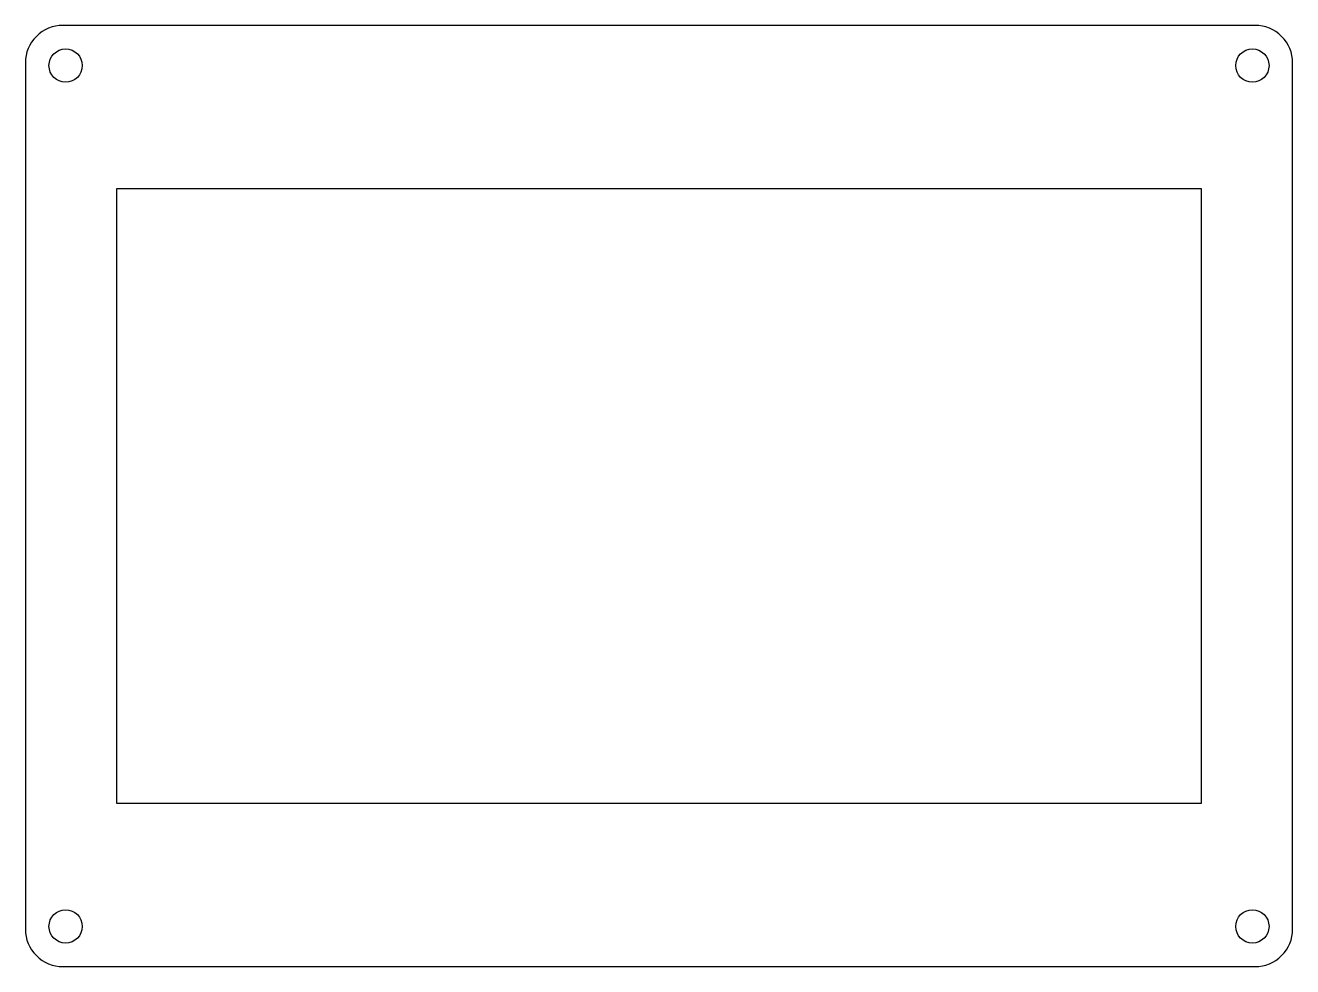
# Model space of a CAD drawing. Header units: millimetres. Extents: x -88 to 88, y -65 to 65.
import ezdxf

# ---------------------------------------------------------------- set-up
doc = ezdxf.new("R2010")
doc.units = ezdxf.units.MM
doc.layers.get('0').update_dxf_attribs({"linetype": 'CONTINUOUS'})

msp = doc.modelspace()

# ---------------------------------------------------------------- linework, layer by layer
msp.add_lwpolyline([(-82.4, -65.1), (82.4, -65.1, 0.414214), (87.6, -59.9), (87.6, 59.9, 0.414214), (82.4, 65.1), (-82.4, 65.1, 0.414214), (-87.6, 59.9), (-87.6, -59.9, 0.414214)], format="xyb", close=True)
msp.add_lwpolyline([(75, 42.5), (-75, 42.5), (-75, -42.5), (75, -42.5)], close=True)
for centre in [(-82.03, 59.53), (82.03, 59.53), (-82.03, -59.53), (82.03, -59.53)]:
    msp.add_circle(centre, 2.3)

doc.saveas('drawing.dxf')
